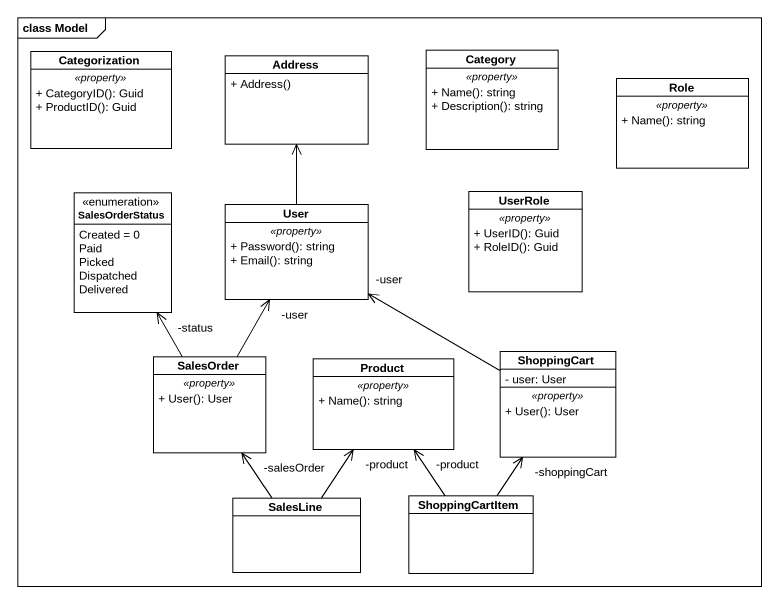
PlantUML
@startuml
mainframe class Model
hide circle
hide empty members
skinparam classAttributeIconSize 0
class Categorization {
  .. <<property>> ..
  + CategoryID(): Guid
  + ProductID(): Guid
}
class Address {
  + Address()
}
class Category {
  .. <<property>> ..
  + Name(): string
  + Description(): string
}
class Role {
  .. <<property>> ..
  + Name(): string
}
enum SalesOrderStatus {
  Created = 0
  Paid
  Picked
  Dispatched
  Delivered
}
class User {
  .. <<property>> ..
  + Password(): string
  + Email(): string
}
class UserRole {
  .. <<property>> ..
  + UserID(): Guid
  + RoleID(): Guid
}
class SalesOrder {
  .. <<property>> ..
  + User(): User
}
class Product {
  .. <<property>> ..
  + Name(): string
}
class ShoppingCart {
  - user: User
  .. <<property>> ..
  + User(): User
}
class SalesLine
class ShoppingCartItem
User -up-> Address
SalesOrder -up-> "-status" SalesOrderStatus
SalesOrder -up-> "-user" User
ShoppingCart -left-> "-user" User
SalesLine -up-> "-salesOrder" SalesOrder
SalesLine -up-> "-product" Product
ShoppingCartItem -up-> "-product" Product
ShoppingCartItem -up-> "-shoppingCart" ShoppingCart
@enduml
